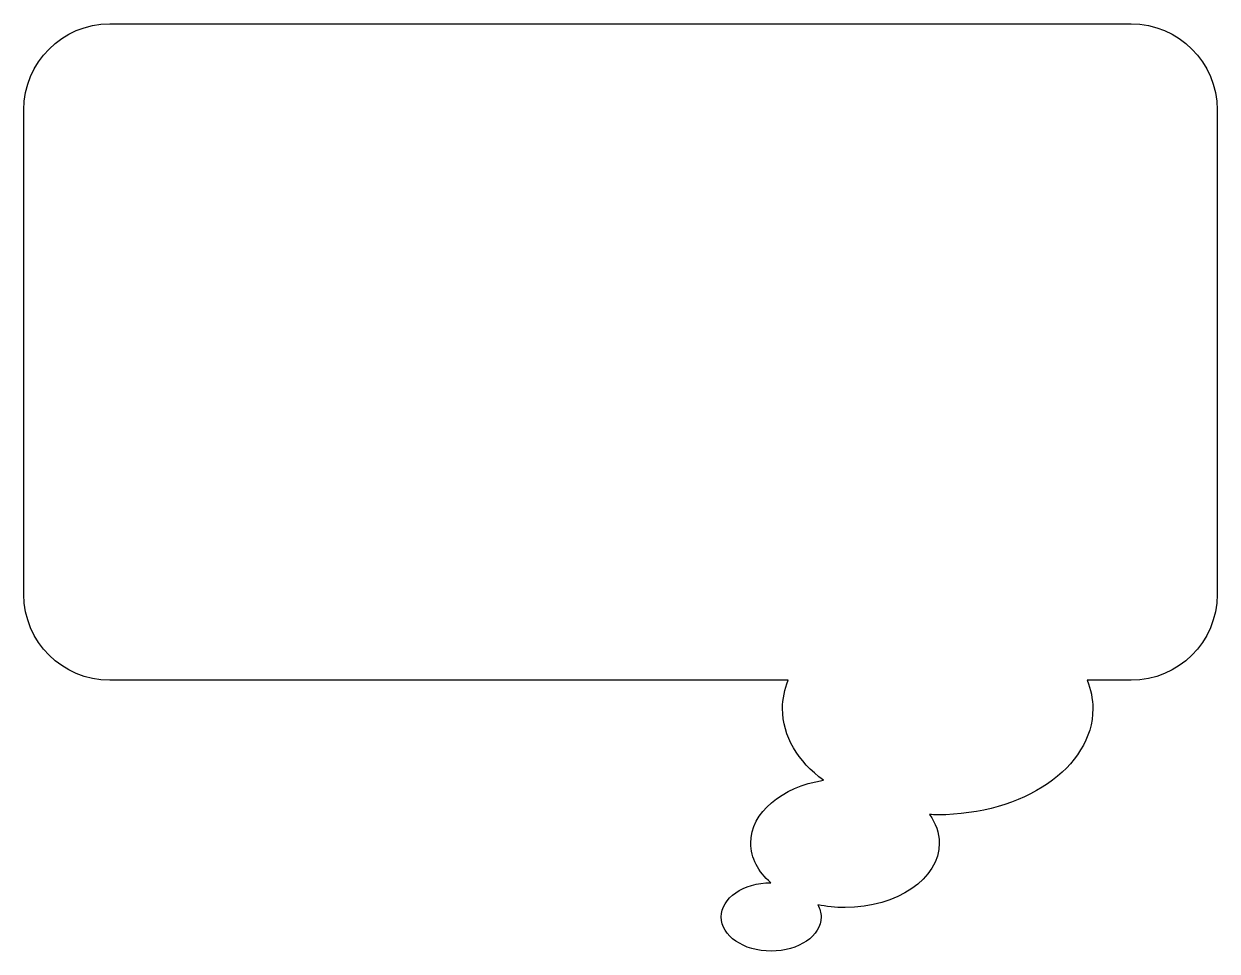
# Model space of a CAD drawing. Header units: centimetres. Extents: x -9.7 to 9.7, y -7.5 to 7.5.
import ezdxf

# ---------------------------------------------------------------- set-up
doc = ezdxf.new("R2010")
doc.units = ezdxf.units.CM
doc.header["$MEASUREMENT"] = 0
doc.layers.add('Camada 1', color=7, linetype='Continuous')

msp = doc.modelspace()

# ---------------------------------------------------------------- linework, layer by layer
at = {"layer": 'Camada 1'}
msp.add_open_spline([(8.27335, 7.50907), (8.27335, 7.50907), (-8.27359, 7.50907), (-8.27359, 7.50907), (-8.27359, 7.50907), (-9.04233, 7.50907), (-9.6653, 6.88611), (-9.6653, 6.11713), (-9.6653, 6.11713), (-9.6653, 6.11713), (-9.6653, -1.73126), (-9.6653, -1.73126), (-9.6653, -1.73126), (-9.6653, -2.49972), (-9.04234, -3.12294), (-8.27359, -3.12294), (-8.27359, -3.12294), (-8.27359, -3.12294), (2.71784, -3.12294), (2.71784, -3.12294), (2.71784, -3.12294), (2.65855, -3.26923), (2.6246, -3.42255), (2.6246, -3.58162), (2.6246, -3.58162), (2.6246, -4.02959), (2.87667, -4.43601), (3.28675, -4.74214), (3.28675, -4.74214), (2.61259, -4.85057), (2.10978, -5.26403), (2.10978, -5.75848), (2.10978, -5.75848), (2.10978, -6.00113), (2.23175, -6.22396), (2.43445, -6.40131), (2.43445, -6.40131), (1.99014, -6.40311), (1.63073, -6.65049), (1.63073, -6.95529), (1.63073, -6.95529), (1.63073, -7.26091), (1.99326, -7.50906), (2.44046, -7.50906), (2.44046, -7.50906), (2.88766, -7.50906), (3.25019, -7.26091), (3.25019, -6.95529), (3.25019, -6.95529), (3.25019, -6.88581), (3.22929, -6.82001), (3.19534, -6.75836), (3.19534, -6.75836), (3.33507, -6.78736), (3.48344, -6.80329), (3.6373, -6.80329), (3.6373, -6.80329), (4.48045, -6.80329), (5.16429, -6.33545), (5.16429, -5.75848), (5.16429, -5.75848), (5.16429, -5.59261), (5.10632, -5.4364), (5.00575, -5.29694), (5.00575, -5.29694), (5.04988, -5.29853), (5.09375, -5.30139), (5.13844, -5.30139), (5.13844, -5.30139), (6.52674, -5.30139), (7.65201, -4.53161), (7.65201, -3.58162), (7.65201, -3.58162), (7.65201, -3.42255), (7.61806, -3.26923), (7.55877, -3.12294), (7.55877, -3.12294), (7.55877, -3.12294), (8.2734, -3.12294), (8.2734, -3.12294), (8.2734, -3.12294), (9.04188, -3.12294), (9.66535, -2.49971), (9.66535, -1.73126), (9.66535, -1.73126), (9.66535, -1.73126), (9.66535, 6.11713), (9.66535, 6.11713), (9.66535, 6.11713), (9.6653, 6.88611), (9.04183, 7.50907), (8.27335, 7.50907)], degree=3, knots=[0, 0, 0, 0, 0.04166667, 0.04166667, 0.04166667, 0.04166667, 0.08333333, 0.08333333, 0.08333333, 0.08333333, 0.125, 0.125, 0.125, 0.125, 0.16666667, 0.16666667, 0.16666667, 0.16666667, 0.20833333, 0.20833333, 0.20833333, 0.20833333, 0.25, 0.25, 0.25, 0.25, 0.29166667, 0.29166667, 0.29166667, 0.29166667, 0.33333333, 0.33333333, 0.33333333, 0.33333333, 0.375, 0.375, 0.375, 0.375, 0.41666667, 0.41666667, 0.41666667, 0.41666667, 0.45833333, 0.45833333, 0.45833333, 0.45833333, 0.5, 0.5, 0.5, 0.5, 0.54166667, 0.54166667, 0.54166667, 0.54166667, 0.58333333, 0.58333333, 0.58333333, 0.58333333, 0.625, 0.625, 0.625, 0.625, 0.66666667, 0.66666667, 0.66666667, 0.66666667, 0.70833333, 0.70833333, 0.70833333, 0.70833333, 0.75, 0.75, 0.75, 0.75, 0.79166667, 0.79166667, 0.79166667, 0.79166667, 0.83333333, 0.83333333, 0.83333333, 0.83333333, 0.875, 0.875, 0.875, 0.875, 0.91666667, 0.91666667, 0.91666667, 0.91666667, 1, 1, 1, 1], dxfattribs=at)

doc.saveas('drawing.dxf')
